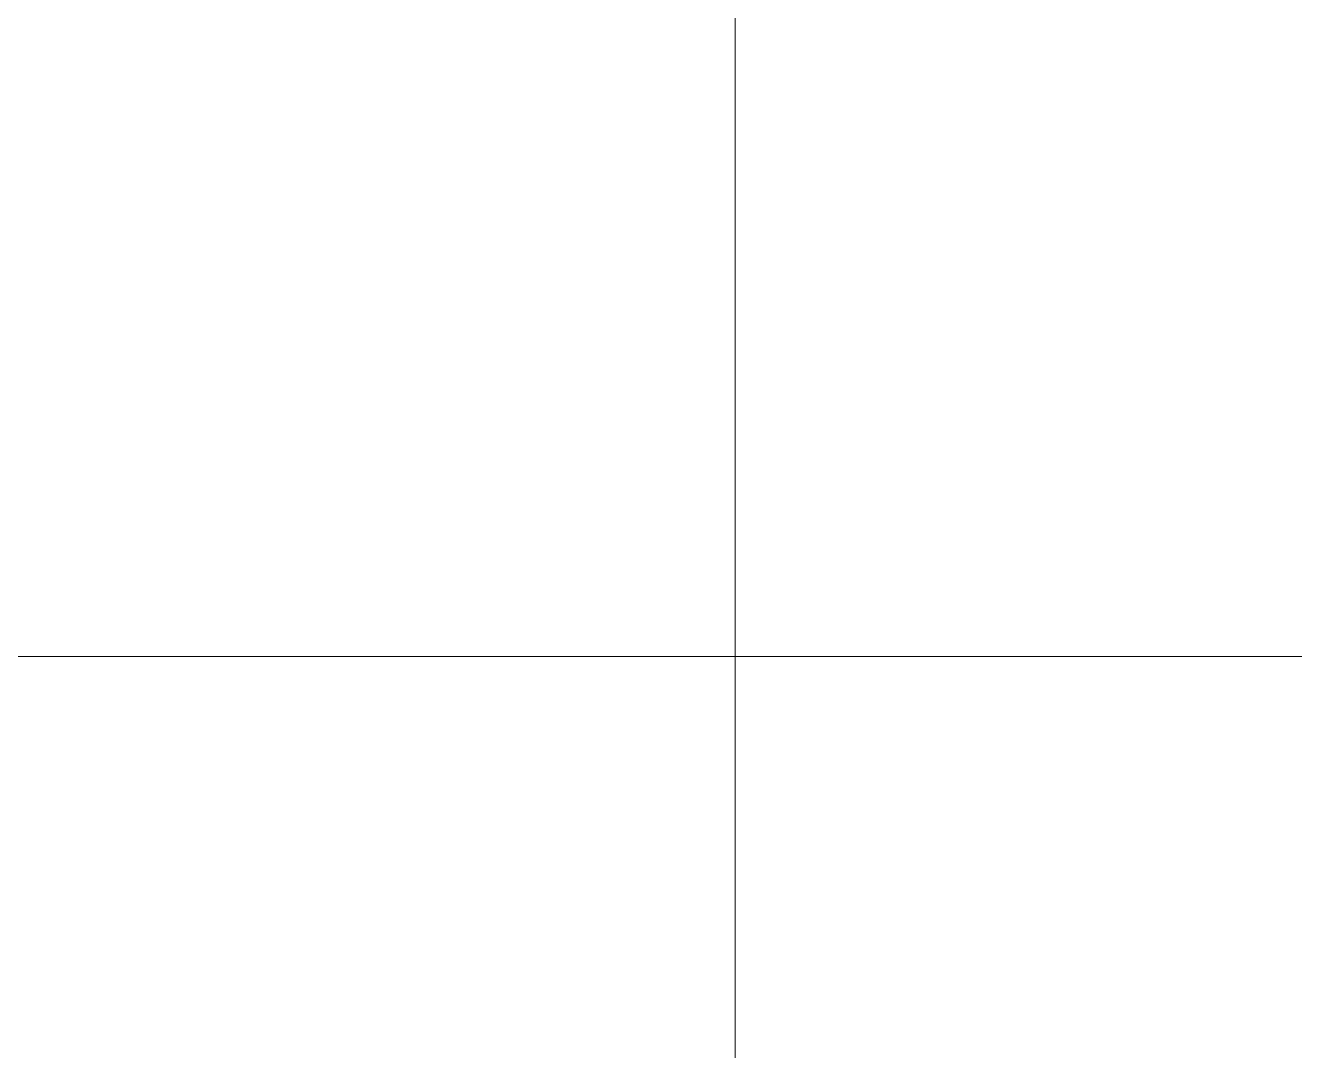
# Model space of a CAD drawing. Header units: millimetres. Extents: x 0 to 586, y 0 to 414.
# Drawn here: x 558.82 to 567.47, y 91 to 97.98 of the extents above; entities that cross this region are included whole.
import ezdxf

# ---------------------------------------------------------------- set-up
doc = ezdxf.new("R2010")
doc.units = ezdxf.units.MM

msp = doc.modelspace()

# ---------------------------------------------------------------- hatches: boundary and pattern name
h = msp.add_hatch(color=0)
h.dxf.hatch_style = 2
h.paths.add_polyline_path([(567.167889, 97.105611), (567.167889, 97.144417)])
h = msp.add_hatch(color=0)
h.dxf.hatch_style = 2
h.paths.add_polyline_path([(567.167889, 97.098556), (567.167889, 97.144417)])
h = msp.add_hatch(color=0)
h.dxf.hatch_style = 2
h.paths.add_polyline_path([(567.185528, 97.073861), (567.185528, 97.140889)])
h = msp.add_hatch(color=0)
h.dxf.hatch_style = 2
h.paths.add_polyline_path([(567.189056, 97.066806), (567.189056, 97.140889)])
h = msp.add_hatch(color=0)
h.dxf.hatch_style = 2
h.paths.add_polyline_path([(567.227861, 97.031528), (567.227861, 97.137361)])
h = msp.add_hatch(color=0)
h.dxf.hatch_style = 2
h.paths.add_polyline_path([(567.227861, 97.031528), (567.227861, 97.137361)])
h = msp.add_hatch(color=0)
h.dxf.hatch_style = 2
h.paths.add_polyline_path([(567.227861, 97.031528), (567.227861, 97.137361)])
h = msp.add_hatch(color=0)
h.dxf.hatch_style = 2
h.paths.add_polyline_path([(567.227861, 97.031528), (567.227861, 97.137361)])
h = msp.add_hatch(color=0)
h.dxf.hatch_style = 2
h.paths.add_polyline_path([(567.227861, 97.031528), (567.227861, 97.137361)])
h = msp.add_hatch(color=0)
h.dxf.hatch_style = 2
h.paths.add_polyline_path([(567.231389, 97.031528), (567.231389, 97.133833)])
h = msp.add_hatch(color=0)
h.dxf.hatch_style = 2
h.paths.add_polyline_path([(567.231389, 97.031528), (567.231389, 97.133833)])
h = msp.add_hatch(color=0)
h.dxf.hatch_style = 2
h.paths.add_polyline_path([(567.231389, 97.028), (567.231389, 97.133833)])
h = msp.add_hatch(color=0)
h.dxf.hatch_style = 2
h.paths.add_polyline_path([(567.231389, 97.028), (567.231389, 97.133833)])
h = msp.add_hatch(color=0)
h.dxf.hatch_style = 2
h.paths.add_polyline_path([(567.238444, 97.024472), (567.238444, 97.133833)])
h = msp.add_hatch(color=0)
h.dxf.hatch_style = 2
h.paths.add_polyline_path([(567.249028, 97.017417), (567.249028, 97.133833)])
h = msp.add_hatch(color=0)
h.dxf.hatch_style = 2
h.paths.add_polyline_path([(567.252556, 97.013889), (567.252556, 97.130306)])
h = msp.add_hatch(color=0)
h.dxf.hatch_style = 2
h.paths.add_polyline_path([(567.252556, 97.013889), (567.252556, 97.130306)])
h = msp.add_hatch(color=0)
h.dxf.hatch_style = 2
h.paths.add_polyline_path([(567.256083, 97.013889), (567.256083, 97.130306)])
h = msp.add_hatch(color=0)
h.dxf.hatch_style = 2
h.paths.add_polyline_path([(567.256083, 97.013889), (567.256083, 97.130306)])
h = msp.add_hatch(color=0)
h.dxf.hatch_style = 2
h.paths.add_polyline_path([(567.263139, 97.010361), (567.263139, 97.130306)])
h = msp.add_hatch(color=0)
h.dxf.hatch_style = 2
h.paths.add_polyline_path([(567.263139, 97.010361), (567.263139, 97.130306)])
h = msp.add_hatch(color=0)
h.dxf.hatch_style = 2
h.paths.add_polyline_path([(567.263139, 97.010361), (567.263139, 97.130306)])
h = msp.add_hatch(color=0)
h.dxf.hatch_style = 2
h.paths.add_polyline_path([(567.280778, 97.003306), (567.280778, 97.126778)])
h = msp.add_hatch(color=0)
h.dxf.hatch_style = 2
h.paths.add_polyline_path([(567.284306, 96.999778), (567.284306, 97.126778)])
h = msp.add_hatch(color=0)
h.dxf.hatch_style = 2
h.paths.add_polyline_path([(567.284306, 96.999778), (567.284306, 97.126778)])
h = msp.add_hatch(color=0)
h.dxf.hatch_style = 2
h.paths.add_polyline_path([(567.287833, 96.999778), (567.287833, 97.126778)])
h = msp.add_hatch(color=0)
h.dxf.hatch_style = 2
h.paths.add_polyline_path([(567.298417, 96.99625), (567.298417, 97.126778)])
h = msp.add_hatch(color=0)
h.dxf.hatch_style = 2
h.paths.add_polyline_path([(567.298417, 96.99625), (567.298417, 97.126778)])
h = msp.add_hatch(color=0)
h.dxf.hatch_style = 2
h.paths.add_polyline_path([(567.298417, 96.99625), (567.298417, 97.126778)])
h = msp.add_hatch(color=0)
h.dxf.hatch_style = 2
h.paths.add_polyline_path([(567.301944, 96.992722), (567.301944, 97.12325)])
h = msp.add_hatch(color=0)
h.dxf.hatch_style = 2
h.paths.add_polyline_path([(567.301944, 96.992722), (567.301944, 97.12325)])
h = msp.add_hatch(color=0)
h.dxf.hatch_style = 2
h.paths.add_polyline_path([(567.305472, 96.992722), (567.305472, 97.12325)])
h = msp.add_hatch(color=0)
h.dxf.hatch_style = 2
h.paths.add_polyline_path([(567.305472, 96.992722), (567.305472, 97.12325)])
h = msp.add_hatch(color=0)
h.dxf.hatch_style = 2
h.paths.add_polyline_path([(567.309, 96.989194), (567.309, 97.12325)])
h = msp.add_hatch(color=0)
h.dxf.hatch_style = 2
h.paths.add_polyline_path([(567.309, 96.989194), (567.309, 97.12325)])
h = msp.add_hatch(color=0)
h.dxf.hatch_style = 2
h.paths.add_polyline_path([(567.312528, 96.989194), (567.312528, 97.12325)])
h = msp.add_hatch(color=0)
h.dxf.hatch_style = 2
h.paths.add_polyline_path([(567.312528, 96.989194), (567.312528, 97.12325)])
h = msp.add_hatch(color=0)
h.dxf.hatch_style = 2
h.paths.add_polyline_path([(567.319583, 96.989194), (567.319583, 97.12325)])
h = msp.add_hatch(color=0)
h.dxf.hatch_style = 2
h.paths.add_polyline_path([(567.319583, 96.989194), (567.319583, 97.12325)])
h = msp.add_hatch(color=0)
h.dxf.hatch_style = 2
h.paths.add_polyline_path([(567.319583, 96.989194), (567.319583, 97.12325)])
h = msp.add_hatch(color=0)
h.dxf.hatch_style = 2
h.paths.add_polyline_path([(567.319583, 96.989194), (567.319583, 97.12325)])
h = msp.add_hatch(color=0)
h.dxf.hatch_style = 2
h.paths.add_polyline_path([(567.326639, 96.989194), (567.326639, 97.119722)])
h = msp.add_hatch(color=0)
h.dxf.hatch_style = 2
h.paths.add_polyline_path([(567.34075, 96.989194), (567.34075, 97.105611)])
h = msp.add_hatch(color=0)
h.dxf.hatch_style = 2
h.paths.add_polyline_path([(567.347806, 96.985667), (567.347806, 97.098556)])
h = msp.add_hatch(color=0)
h.dxf.hatch_style = 2
h.paths.add_polyline_path([(567.347806, 96.985667), (567.347806, 97.098556)])
h = msp.add_hatch(color=0)
h.dxf.hatch_style = 2
h.paths.add_polyline_path([(567.351333, 96.985667), (567.351333, 97.0915)])
h = msp.add_hatch(color=0)
h.dxf.hatch_style = 2
h.paths.add_polyline_path([(567.351333, 96.985667), (567.351333, 97.0915)])
h = msp.add_hatch(color=0)
h.dxf.hatch_style = 2
h.paths.add_polyline_path([(567.354861, 96.985667), (567.354861, 97.087972)])
h = msp.add_hatch(color=0)
h.dxf.hatch_style = 2
h.paths.add_polyline_path([(567.354861, 96.985667), (567.354861, 97.087972)])
h = msp.add_hatch(color=0)
h.dxf.hatch_style = 2
h.paths.add_polyline_path([(567.361917, 96.978611), (567.361917, 97.080917)])
h = msp.add_hatch(color=0)
h.dxf.hatch_style = 2
h.paths.add_polyline_path([(567.361917, 96.978611), (567.361917, 97.080917)])
h = msp.add_hatch(color=0)
h.dxf.hatch_style = 2
h.paths.add_polyline_path([(567.368972, 96.975083), (567.368972, 97.077389)])
h = msp.add_hatch(color=0)
h.dxf.hatch_style = 2
h.paths.add_polyline_path([(567.368972, 96.975083), (567.368972, 97.077389)])
h = msp.add_hatch(color=0)
h.dxf.hatch_style = 2
h.paths.add_polyline_path([(567.368972, 96.975083), (567.368972, 97.077389)])
h = msp.add_hatch(color=0)
h.dxf.hatch_style = 2
h.paths.add_polyline_path([(567.368972, 96.975083), (567.368972, 97.077389)])
h = msp.add_hatch(color=0)
h.dxf.hatch_style = 2
h.paths.add_polyline_path([(567.376028, 96.971556), (567.376028, 97.073861)])
h = msp.add_hatch(color=0)
h.dxf.hatch_style = 2
h.paths.add_polyline_path([(567.376028, 96.971556), (567.376028, 97.073861)])
h = msp.add_hatch(color=0)
h.dxf.hatch_style = 2
h.paths.add_polyline_path([(567.379556, 96.968028), (567.379556, 97.070333)])
h = msp.add_hatch(color=0)
h.dxf.hatch_style = 2
h.paths.add_polyline_path([(567.393667, 96.968028), (567.393667, 97.063278)])
h = msp.add_hatch(color=0)
h.dxf.hatch_style = 2
h.paths.add_polyline_path([(567.397194, 96.968028), (567.397194, 97.05975)])
h = msp.add_hatch(color=0)
h.dxf.hatch_style = 2
h.paths.add_polyline_path([(567.397194, 96.968028), (567.397194, 97.05975)])
h = msp.add_hatch(color=0)
h.dxf.hatch_style = 2
h.paths.add_polyline_path([(567.40425, 96.968028), (567.40425, 97.056222)])
h = msp.add_hatch(color=0)
h.dxf.hatch_style = 2
h.paths.add_polyline_path([(567.40425, 96.968028), (567.40425, 97.056222)])
h = msp.add_hatch(color=0)
h.dxf.hatch_style = 2
h.paths.add_polyline_path([(567.407778, 96.968028), (567.407778, 97.056222)])
h = msp.add_hatch(color=0)
h.dxf.hatch_style = 2
h.paths.add_polyline_path([(567.407778, 96.968028), (567.407778, 97.056222)])
h = msp.add_hatch(color=0)
h.dxf.hatch_style = 2
h.paths.add_polyline_path([(567.407778, 96.968028), (567.407778, 97.056222)])
h = msp.add_hatch(color=0)
h.dxf.hatch_style = 2
h.paths.add_polyline_path([(567.407778, 96.968028), (567.407778, 97.056222)])
h = msp.add_hatch(color=0)
h.dxf.hatch_style = 2
h.paths.add_polyline_path([(567.407778, 96.968028), (567.407778, 97.056222)])
h = msp.add_hatch(color=0)
h.dxf.hatch_style = 2
h.paths.add_polyline_path([(567.421889, 96.968028), (567.421889, 97.052694)])
h = msp.add_hatch(color=0)
h.dxf.hatch_style = 2
h.paths.add_polyline_path([(567.425417, 96.968028), (567.425417, 97.052694)])
h = msp.add_hatch(color=0)
h.dxf.hatch_style = 2
h.paths.add_polyline_path([(567.425417, 96.968028), (567.425417, 97.052694)])
h = msp.add_hatch(color=0)
h.dxf.hatch_style = 2
h.paths.add_polyline_path([(567.432472, 96.968028), (567.432472, 97.052694)])
h = msp.add_hatch(color=0)
h.dxf.hatch_style = 2
h.paths.add_polyline_path([(567.432472, 96.968028), (567.432472, 97.052694)])
h = msp.add_hatch(color=0)
h.dxf.hatch_style = 2
h.paths.add_polyline_path([(567.439528, 96.968028), (567.439528, 97.052694)])
h = msp.add_hatch(color=0)
h.dxf.hatch_style = 2
h.paths.add_polyline_path([(567.450111, 96.968028), (567.450111, 97.049167)])
h = msp.add_hatch(color=0)
h.dxf.hatch_style = 2
h.paths.add_polyline_path([(567.450111, 96.968028), (567.450111, 97.049167)])
h = msp.add_hatch(color=0)
h.dxf.hatch_style = 2
h.paths.add_polyline_path([(567.450111, 96.968028), (567.450111, 97.049167)])
h = msp.add_hatch(color=0)
h.dxf.hatch_style = 2
h.paths.add_polyline_path([(567.457167, 96.971556), (567.457167, 97.049167)])
h = msp.add_hatch(color=0)
h.dxf.hatch_style = 2
h.paths.add_polyline_path([(567.457167, 96.971556), (567.457167, 97.049167)])
h = msp.add_hatch(color=0)
h.dxf.hatch_style = 2
h.paths.add_polyline_path([(567.457167, 96.971556), (567.457167, 97.049167)])
h = msp.add_hatch(color=0)
h.dxf.hatch_style = 2
h.paths.add_polyline_path([(567.457167, 96.971556), (567.457167, 97.049167)])
h = msp.add_hatch(color=0)
h.dxf.hatch_style = 2
h.paths.add_polyline_path([(567.460694, 96.971556), (567.460694, 97.049167)])
h = msp.add_hatch(color=0)
h.dxf.hatch_style = 2
h.paths.add_polyline_path([(567.460694, 96.971556), (567.460694, 97.049167)])
h = msp.add_hatch(color=0)
h.dxf.hatch_style = 2
h.paths.add_polyline_path([(567.460694, 96.971556), (567.460694, 97.049167)])
h = msp.add_hatch(color=0)
h.dxf.hatch_style = 2
h.paths.add_polyline_path([(567.460694, 96.971556), (567.460694, 97.049167)])
h = msp.add_hatch(color=0)
h.dxf.hatch_style = 2
h.paths.add_polyline_path([(567.464222, 96.971556), (567.464222, 97.049167)])
h = msp.add_hatch(color=0)
h.dxf.hatch_style = 2
h.paths.add_polyline_path([(567.464222, 96.971556), (567.464222, 97.049167)])
h = msp.add_hatch(color=0)
h.dxf.hatch_style = 2
h.paths.add_polyline_path([(567.464222, 96.971556), (567.464222, 97.049167)])
h = msp.add_hatch(color=0)
h.dxf.hatch_style = 2
h.paths.add_polyline_path([(567.464222, 96.971556), (567.464222, 97.049167)])
h = msp.add_hatch(color=0)
h.dxf.hatch_style = 2
h.paths.add_polyline_path([(567.464222, 96.971556), (567.464222, 97.049167)])
h = msp.add_hatch(color=0)
h.dxf.hatch_style = 2
h.paths.add_polyline_path([(567.464222, 96.971556), (567.464222, 97.049167)])
h = msp.add_hatch(color=0)
h.dxf.hatch_style = 2
h.paths.add_polyline_path([(567.464222, 96.971556), (567.464222, 97.049167)])
h = msp.add_hatch(color=0)
h.dxf.hatch_style = 2
h.paths.add_polyline_path([(567.464222, 96.971556), (567.464222, 97.049167)])
h = msp.add_hatch(color=0)
h.dxf.hatch_style = 2
h.paths.add_polyline_path([(567.460694, 95.207667), (567.460694, 95.239417)])
h = msp.add_hatch(color=0)
h.dxf.hatch_style = 2
h.paths.add_polyline_path([(567.460694, 95.207667), (567.460694, 95.239417)])
h = msp.add_hatch(color=0)
h.dxf.hatch_style = 2
h.paths.add_polyline_path([(567.460694, 95.211194), (567.460694, 95.232361)])
h = msp.add_hatch(color=0)
h.dxf.hatch_style = 2
h.paths.add_polyline_path([(567.464222, 95.204139), (567.464222, 95.242944)])
h = msp.add_hatch(color=0)
h.dxf.hatch_style = 2
h.paths.add_polyline_path([(567.464222, 95.204139), (567.464222, 95.242944)])
h = msp.add_hatch(color=0)
h.dxf.hatch_style = 2
h.paths.add_polyline_path([(567.464222, 95.204139), (567.464222, 95.242944)])
h = msp.add_hatch(color=0)
h.dxf.hatch_style = 2
h.paths.add_polyline_path([(567.464222, 95.137111), (567.464222, 95.242944)])
h = msp.add_hatch(color=0)
h.dxf.hatch_style = 2
h.paths.add_polyline_path([(567.464222, 95.207667), (567.464222, 95.239417)])
h = msp.add_hatch(color=0)
h.dxf.hatch_style = 2
h.paths.add_polyline_path([(567.464222, 95.207667), (567.464222, 95.239417)])
h = msp.add_hatch(color=0)
h.dxf.hatch_style = 2
h.paths.add_polyline_path([(567.464222, 95.207667), (567.464222, 95.239417)])
h = msp.add_hatch(color=0)
h.dxf.hatch_style = 2
h.paths.add_polyline_path([(567.464222, 95.207667), (567.464222, 95.239417)])
h = msp.add_hatch(color=0)
h.dxf.hatch_style = 2
h.paths.add_polyline_path([(567.464222, 95.137111), (567.464222, 95.204139)])
h = msp.add_hatch(color=0)
h.dxf.hatch_style = 2
h.paths.add_polyline_path([(567.464222, 95.137111), (567.464222, 95.200611)])
h = msp.add_hatch(color=0)
h.dxf.hatch_style = 2
h.paths.add_polyline_path([(567.227861, 94.978361), (567.227861, 95.119472)])
h = msp.add_hatch(color=0)
h.dxf.hatch_style = 2
h.paths.add_polyline_path([(567.227861, 94.978361), (567.227861, 95.119472)])
h = msp.add_hatch(color=0)
h.dxf.hatch_style = 2
h.paths.add_polyline_path([(567.227861, 94.978361), (567.227861, 95.119472)])
h = msp.add_hatch(color=0)
h.dxf.hatch_style = 2
h.paths.add_polyline_path([(567.227861, 94.978361), (567.227861, 95.119472)])
h = msp.add_hatch(color=0)
h.dxf.hatch_style = 2
h.paths.add_polyline_path([(567.227861, 94.978361), (567.227861, 95.119472)])
h = msp.add_hatch(color=0)
h.dxf.hatch_style = 2
h.paths.add_polyline_path([(567.231389, 94.981889), (567.231389, 95.123)])
h = msp.add_hatch(color=0)
h.dxf.hatch_style = 2
h.paths.add_polyline_path([(567.231389, 94.981889), (567.231389, 95.123)])
h = msp.add_hatch(color=0)
h.dxf.hatch_style = 2
h.paths.add_polyline_path([(567.231389, 94.981889), (567.231389, 95.123)])
h = msp.add_hatch(color=0)
h.dxf.hatch_style = 2
h.paths.add_polyline_path([(567.231389, 94.981889), (567.231389, 95.123)])
h = msp.add_hatch(color=0)
h.dxf.hatch_style = 2
h.paths.add_polyline_path([(567.238444, 94.985417), (567.238444, 95.126528)])
h = msp.add_hatch(color=0)
h.dxf.hatch_style = 2
h.paths.add_polyline_path([(567.249028, 94.992472), (567.249028, 95.137111)])
h = msp.add_hatch(color=0)
h.dxf.hatch_style = 2
h.paths.add_polyline_path([(567.252556, 94.992472), (567.252556, 95.140639)])
h = msp.add_hatch(color=0)
h.dxf.hatch_style = 2
h.paths.add_polyline_path([(567.252556, 94.992472), (567.252556, 95.140639)])
h = msp.add_hatch(color=0)
h.dxf.hatch_style = 2
h.paths.add_polyline_path([(567.256083, 94.996), (567.256083, 95.140639)])
h = msp.add_hatch(color=0)
h.dxf.hatch_style = 2
h.paths.add_polyline_path([(567.256083, 94.996), (567.256083, 95.140639)])
h = msp.add_hatch(color=0)
h.dxf.hatch_style = 2
h.paths.add_polyline_path([(567.263139, 94.996), (567.263139, 95.144167)])
h = msp.add_hatch(color=0)
h.dxf.hatch_style = 2
h.paths.add_polyline_path([(567.263139, 94.996), (567.263139, 95.144167)])
h = msp.add_hatch(color=0)
h.dxf.hatch_style = 2
h.paths.add_polyline_path([(567.263139, 94.996), (567.263139, 95.144167)])
h = msp.add_hatch(color=0)
h.dxf.hatch_style = 2
h.paths.add_polyline_path([(567.280778, 95.006583), (567.280778, 95.161806)])
h = msp.add_hatch(color=0)
h.dxf.hatch_style = 2
h.paths.add_polyline_path([(567.284306, 95.010111), (567.284306, 95.161806)])
h = msp.add_hatch(color=0)
h.dxf.hatch_style = 2
h.paths.add_polyline_path([(567.284306, 95.010111), (567.284306, 95.161806)])
h = msp.add_hatch(color=0)
h.dxf.hatch_style = 2
h.paths.add_polyline_path([(567.287833, 95.010111), (567.287833, 95.165333)])
h = msp.add_hatch(color=0)
h.dxf.hatch_style = 2
h.paths.add_polyline_path([(567.298417, 95.013639), (567.298417, 95.168861)])
h = msp.add_hatch(color=0)
h.dxf.hatch_style = 2
h.paths.add_polyline_path([(567.298417, 95.013639), (567.298417, 95.168861)])
h = msp.add_hatch(color=0)
h.dxf.hatch_style = 2
h.paths.add_polyline_path([(567.298417, 95.038333), (567.298417, 95.168861)])
h = msp.add_hatch(color=0)
h.dxf.hatch_style = 2
h.paths.add_polyline_path([(567.301944, 95.038333), (567.301944, 95.168861)])
h = msp.add_hatch(color=0)
h.dxf.hatch_style = 2
h.paths.add_polyline_path([(567.301944, 95.038333), (567.301944, 95.168861)])
h = msp.add_hatch(color=0)
h.dxf.hatch_style = 2
h.paths.add_polyline_path([(567.305472, 95.038333), (567.305472, 95.172389)])
h = msp.add_hatch(color=0)
h.dxf.hatch_style = 2
h.paths.add_polyline_path([(567.305472, 95.038333), (567.305472, 95.172389)])
h = msp.add_hatch(color=0)
h.dxf.hatch_style = 2
h.paths.add_polyline_path([(567.309, 95.038333), (567.309, 95.172389)])
h = msp.add_hatch(color=0)
h.dxf.hatch_style = 2
h.paths.add_polyline_path([(567.309, 95.038333), (567.309, 95.172389)])
h = msp.add_hatch(color=0)
h.dxf.hatch_style = 2
h.paths.add_polyline_path([(567.312528, 95.038333), (567.312528, 95.175917)])
h = msp.add_hatch(color=0)
h.dxf.hatch_style = 2
h.paths.add_polyline_path([(567.312528, 95.038333), (567.312528, 95.175917)])
h = msp.add_hatch(color=0)
h.dxf.hatch_style = 2
h.paths.add_polyline_path([(567.319583, 95.038333), (567.319583, 95.179444)])
h = msp.add_hatch(color=0)
h.dxf.hatch_style = 2
h.paths.add_polyline_path([(567.319583, 95.038333), (567.319583, 95.179444)])
h = msp.add_hatch(color=0)
h.dxf.hatch_style = 2
h.paths.add_polyline_path([(567.319583, 95.038333), (567.319583, 95.175917)])
h = msp.add_hatch(color=0)
h.dxf.hatch_style = 2
h.paths.add_polyline_path([(567.319583, 95.038333), (567.319583, 95.175917)])
h = msp.add_hatch(color=0)
h.dxf.hatch_style = 2
h.paths.add_polyline_path([(567.326639, 95.045389), (567.326639, 95.179444)])
h = msp.add_hatch(color=0)
h.dxf.hatch_style = 2
h.paths.add_polyline_path([(567.34075, 95.0595), (567.34075, 95.179444)])
h = msp.add_hatch(color=0)
h.dxf.hatch_style = 2
h.paths.add_polyline_path([(567.347806, 95.066556), (567.347806, 95.182972)])
h = msp.add_hatch(color=0)
h.dxf.hatch_style = 2
h.paths.add_polyline_path([(567.347806, 95.066556), (567.347806, 95.182972)])
h = msp.add_hatch(color=0)
h.dxf.hatch_style = 2
h.paths.add_polyline_path([(567.351333, 95.070083), (567.351333, 95.182972)])
h = msp.add_hatch(color=0)
h.dxf.hatch_style = 2
h.paths.add_polyline_path([(567.351333, 95.070083), (567.351333, 95.182972)])
h = msp.add_hatch(color=0)
h.dxf.hatch_style = 2
h.paths.add_polyline_path([(567.354861, 95.073611), (567.354861, 95.182972)])
h = msp.add_hatch(color=0)
h.dxf.hatch_style = 2
h.paths.add_polyline_path([(567.354861, 95.073611), (567.354861, 95.182972)])
h = msp.add_hatch(color=0)
h.dxf.hatch_style = 2
h.paths.add_polyline_path([(567.361917, 95.080667), (567.361917, 95.182972)])
h = msp.add_hatch(color=0)
h.dxf.hatch_style = 2
h.paths.add_polyline_path([(567.361917, 95.080667), (567.361917, 95.182972)])
h = msp.add_hatch(color=0)
h.dxf.hatch_style = 2
h.paths.add_polyline_path([(567.368972, 95.080667), (567.368972, 95.182972)])
h = msp.add_hatch(color=0)
h.dxf.hatch_style = 2
h.paths.add_polyline_path([(567.368972, 95.080667), (567.368972, 95.182972)])
h = msp.add_hatch(color=0)
h.dxf.hatch_style = 2
h.paths.add_polyline_path([(567.368972, 95.084194), (567.368972, 95.182972)])
h = msp.add_hatch(color=0)
h.dxf.hatch_style = 2
h.paths.add_polyline_path([(567.368972, 95.084194), (567.368972, 95.182972)])
h = msp.add_hatch(color=0)
h.dxf.hatch_style = 2
h.paths.add_polyline_path([(567.376028, 95.084194), (567.376028, 95.1865)])
h = msp.add_hatch(color=0)
h.dxf.hatch_style = 2
h.paths.add_polyline_path([(567.376028, 95.084194), (567.376028, 95.1865)])
h = msp.add_hatch(color=0)
h.dxf.hatch_style = 2
h.paths.add_polyline_path([(567.379556, 95.087722), (567.379556, 95.1865)])
h = msp.add_hatch(color=0)
h.dxf.hatch_style = 2
h.paths.add_polyline_path([(567.393667, 95.094778), (567.393667, 95.1865)])
h = msp.add_hatch(color=0)
h.dxf.hatch_style = 2
h.paths.add_polyline_path([(567.397194, 95.098306), (567.397194, 95.190028)])
h = msp.add_hatch(color=0)
h.dxf.hatch_style = 2
h.paths.add_polyline_path([(567.397194, 95.098306), (567.397194, 95.190028)])
h = msp.add_hatch(color=0)
h.dxf.hatch_style = 2
h.paths.add_polyline_path([(567.40425, 95.105361), (567.40425, 95.190028)])
h = msp.add_hatch(color=0)
h.dxf.hatch_style = 2
h.paths.add_polyline_path([(567.40425, 95.105361), (567.40425, 95.190028)])
h = msp.add_hatch(color=0)
h.dxf.hatch_style = 2
h.paths.add_polyline_path([(567.407778, 95.108889), (567.407778, 95.190028)])
h = msp.add_hatch(color=0)
h.dxf.hatch_style = 2
h.paths.add_polyline_path([(567.407778, 95.108889), (567.407778, 95.190028)])
h = msp.add_hatch(color=0)
h.dxf.hatch_style = 2
h.paths.add_polyline_path([(567.407778, 95.112417), (567.407778, 95.190028)])
h = msp.add_hatch(color=0)
h.dxf.hatch_style = 2
h.paths.add_polyline_path([(567.407778, 95.112417), (567.407778, 95.190028)])
h = msp.add_hatch(color=0)
h.dxf.hatch_style = 2
h.paths.add_polyline_path([(567.407778, 95.112417), (567.407778, 95.190028)])
h = msp.add_hatch(color=0)
h.dxf.hatch_style = 2
h.paths.add_polyline_path([(567.421889, 95.115944), (567.421889, 95.190028)])
h = msp.add_hatch(color=0)
h.dxf.hatch_style = 2
h.paths.add_polyline_path([(567.425417, 95.115944), (567.425417, 95.190028)])
h = msp.add_hatch(color=0)
h.dxf.hatch_style = 2
h.paths.add_polyline_path([(567.425417, 95.115944), (567.425417, 95.190028)])
h = msp.add_hatch(color=0)
h.dxf.hatch_style = 2
h.paths.add_polyline_path([(567.432472, 95.112417), (567.432472, 95.1865)])
h = msp.add_hatch(color=0)
h.dxf.hatch_style = 2
h.paths.add_polyline_path([(567.432472, 95.112417), (567.432472, 95.1865)])
h = msp.add_hatch(color=0)
h.dxf.hatch_style = 2
h.paths.add_polyline_path([(567.439528, 95.108889), (567.439528, 95.182972)])
h = msp.add_hatch(color=0)
h.dxf.hatch_style = 2
h.paths.add_polyline_path([(567.450111, 95.126528), (567.450111, 95.179444)])
h = msp.add_hatch(color=0)
h.dxf.hatch_style = 2
h.paths.add_polyline_path([(567.450111, 95.126528), (567.450111, 95.179444)])
h = msp.add_hatch(color=0)
h.dxf.hatch_style = 2
h.paths.add_polyline_path([(567.450111, 95.126528), (567.450111, 95.179444)])
h = msp.add_hatch(color=0)
h.dxf.hatch_style = 2
h.paths.add_polyline_path([(567.457167, 95.133583), (567.457167, 95.1865)])
h = msp.add_hatch(color=0)
h.dxf.hatch_style = 2
h.paths.add_polyline_path([(567.457167, 95.133583), (567.457167, 95.1865)])
h = msp.add_hatch(color=0)
h.dxf.hatch_style = 2
h.paths.add_polyline_path([(567.457167, 95.133583), (567.457167, 95.182972)])
h = msp.add_hatch(color=0)
h.dxf.hatch_style = 2
h.paths.add_polyline_path([(567.457167, 95.133583), (567.457167, 95.182972)])
h = msp.add_hatch(color=0)
h.dxf.hatch_style = 2
h.paths.add_polyline_path([(567.460694, 95.137111), (567.460694, 95.1865)])
h = msp.add_hatch(color=0)
h.dxf.hatch_style = 2
h.paths.add_polyline_path([(567.460694, 95.137111), (567.460694, 95.1865)])
h = msp.add_hatch(color=0)
h.dxf.hatch_style = 2
h.paths.add_polyline_path([(567.460694, 95.137111), (567.460694, 95.1865)])
h = msp.add_hatch(color=0)
h.dxf.hatch_style = 2
h.paths.add_polyline_path([(567.460694, 95.137111), (567.460694, 95.1865)])
h = msp.add_hatch(color=0)
h.dxf.hatch_style = 2
h.paths.add_polyline_path([(567.464222, 95.137111), (567.464222, 95.190028)])
h = msp.add_hatch(color=0)
h.dxf.hatch_style = 2
h.paths.add_polyline_path([(567.464222, 95.137111), (567.464222, 95.190028)])
h = msp.add_hatch(color=0)
h.dxf.hatch_style = 2
h.paths.add_polyline_path([(567.464222, 95.137111), (567.464222, 95.190028)])
h = msp.add_hatch(color=0)
h.dxf.hatch_style = 2
h.paths.add_polyline_path([(567.464222, 95.137111), (567.464222, 95.190028)])
h = msp.add_hatch(color=0)
h.dxf.hatch_style = 2
h.paths.add_polyline_path([(567.164361, 94.854889), (567.164361, 95.084194)])
h = msp.add_hatch(color=0)
h.dxf.hatch_style = 2
h.paths.add_polyline_path([(567.167889, 94.854889), (567.167889, 95.087722)])
h = msp.add_hatch(color=0)
h.dxf.hatch_style = 2
h.paths.add_polyline_path([(567.167889, 94.854889), (567.167889, 95.087722)])
h = msp.add_hatch(color=0)
h.dxf.hatch_style = 2
h.paths.add_polyline_path([(567.167889, 94.854889), (567.167889, 95.087722)])
h = msp.add_hatch(color=0)
h.dxf.hatch_style = 2
h.paths.add_polyline_path([(567.185528, 94.851361), (567.185528, 95.098306)])
h = msp.add_hatch(color=0)
h.dxf.hatch_style = 2
h.paths.add_polyline_path([(567.189056, 94.851361), (567.189056, 95.098306)])
h = msp.add_hatch(color=0)
h.dxf.hatch_style = 2
h.paths.add_polyline_path([(567.002083, 94.904278), (567.002083, 94.950139)])
h = msp.add_hatch(color=0)
h.dxf.hatch_style = 2
h.paths.add_polyline_path([(567.002083, 94.907806), (567.002083, 94.943083)])
h = msp.add_hatch(color=0)
h.dxf.hatch_style = 2
h.paths.add_polyline_path([(567.012667, 94.883111), (567.012667, 94.960722)])
h = msp.add_hatch(color=0)
h.dxf.hatch_style = 2
h.paths.add_polyline_path([(567.019722, 94.883111), (567.019722, 94.967778)])
h = msp.add_hatch(color=0)
h.dxf.hatch_style = 2
h.paths.add_polyline_path([(567.019722, 94.883111), (567.019722, 94.967778)])
h = msp.add_hatch(color=0)
h.dxf.hatch_style = 2
h.paths.add_polyline_path([(567.026778, 94.883111), (567.026778, 94.974833)])
h = msp.add_hatch(color=0)
h.dxf.hatch_style = 2
h.paths.add_polyline_path([(567.227861, 94.946611), (567.227861, 94.978361)])
h = msp.add_hatch(color=0)
h.dxf.hatch_style = 2
h.paths.add_polyline_path([(567.227861, 94.946611), (567.227861, 94.974833)])
h = msp.add_hatch(color=0)
h.dxf.hatch_style = 2
h.paths.add_polyline_path([(567.227861, 94.946611), (567.227861, 94.974833)])
h = msp.add_hatch(color=0)
h.dxf.hatch_style = 2
h.paths.add_polyline_path([(567.227861, 94.950139), (567.227861, 94.971306)])
h = msp.add_hatch(color=0)
h.dxf.hatch_style = 2
h.paths.add_polyline_path([(567.249028, 94.840778), (567.249028, 94.936028)])
h = msp.add_hatch(color=0)
h.dxf.hatch_style = 2
h.paths.add_polyline_path([(567.252556, 94.840778), (567.252556, 94.936028)])
h = msp.add_hatch(color=0)
h.dxf.hatch_style = 2
h.paths.add_polyline_path([(567.252556, 94.840778), (567.252556, 94.936028)])
h = msp.add_hatch(color=0)
h.dxf.hatch_style = 2
h.paths.add_polyline_path([(567.256083, 94.840778), (567.256083, 94.936028)])
h = msp.add_hatch(color=0)
h.dxf.hatch_style = 2
h.paths.add_polyline_path([(567.256083, 94.840778), (567.256083, 94.936028)])
h = msp.add_hatch(color=0)
h.dxf.hatch_style = 2
h.paths.add_polyline_path([(567.263139, 94.840778), (567.263139, 94.936028)])
h = msp.add_hatch(color=0)
h.dxf.hatch_style = 2
h.paths.add_polyline_path([(567.263139, 94.840778), (567.263139, 94.936028)])
h = msp.add_hatch(color=0)
h.dxf.hatch_style = 2
h.paths.add_polyline_path([(567.263139, 94.840778), (567.263139, 94.936028)])
h = msp.add_hatch(color=0)
h.dxf.hatch_style = 2
h.paths.add_polyline_path([(567.227861, 94.844306), (567.227861, 94.9325)])
h = msp.add_hatch(color=0)
h.dxf.hatch_style = 2
h.paths.add_polyline_path([(567.227861, 94.844306), (567.227861, 94.9325)])
h = msp.add_hatch(color=0)
h.dxf.hatch_style = 2
h.paths.add_polyline_path([(567.227861, 94.844306), (567.227861, 94.9325)])
h = msp.add_hatch(color=0)
h.dxf.hatch_style = 2
h.paths.add_polyline_path([(567.227861, 94.844306), (567.227861, 94.9325)])
h = msp.add_hatch(color=0)
h.dxf.hatch_style = 2
h.paths.add_polyline_path([(567.227861, 94.844306), (567.227861, 94.9325)])
h = msp.add_hatch(color=0)
h.dxf.hatch_style = 2
h.paths.add_polyline_path([(567.231389, 94.844306), (567.231389, 94.9325)])
h = msp.add_hatch(color=0)
h.dxf.hatch_style = 2
h.paths.add_polyline_path([(567.231389, 94.844306), (567.231389, 94.9325)])
h = msp.add_hatch(color=0)
h.dxf.hatch_style = 2
h.paths.add_polyline_path([(567.231389, 94.844306), (567.231389, 94.9325)])
h = msp.add_hatch(color=0)
h.dxf.hatch_style = 2
h.paths.add_polyline_path([(567.231389, 94.844306), (567.231389, 94.9325)])
h = msp.add_hatch(color=0)
h.dxf.hatch_style = 2
h.paths.add_polyline_path([(567.238444, 94.844306), (567.238444, 94.9325)])
h = msp.add_hatch(color=0)
h.dxf.hatch_style = 2
h.paths.add_polyline_path([(567.280778, 94.83725), (567.280778, 94.9325)])
h = msp.add_hatch(color=0)
h.dxf.hatch_style = 2
h.paths.add_polyline_path([(567.284306, 94.833722), (567.284306, 94.928972)])
h = msp.add_hatch(color=0)
h.dxf.hatch_style = 2
h.paths.add_polyline_path([(567.284306, 94.833722), (567.284306, 94.928972)])
h = msp.add_hatch(color=0)
h.dxf.hatch_style = 2
h.paths.add_polyline_path([(567.287833, 94.833722), (567.287833, 94.928972)])
h = msp.add_hatch(color=0)
h.dxf.hatch_style = 2
h.paths.add_polyline_path([(567.298417, 94.833722), (567.298417, 94.925444)])
h = msp.add_hatch(color=0)
h.dxf.hatch_style = 2
h.paths.add_polyline_path([(567.298417, 94.833722), (567.298417, 94.925444)])
h = msp.add_hatch(color=0)
h.dxf.hatch_style = 2
h.paths.add_polyline_path([(567.298417, 94.833722), (567.298417, 94.925444)])
h = msp.add_hatch(color=0)
h.dxf.hatch_style = 2
h.paths.add_polyline_path([(567.301944, 94.833722), (567.301944, 94.921917)])
h = msp.add_hatch(color=0)
h.dxf.hatch_style = 2
h.paths.add_polyline_path([(567.301944, 94.833722), (567.301944, 94.921917)])
h = msp.add_hatch(color=0)
h.dxf.hatch_style = 2
h.paths.add_polyline_path([(567.305472, 94.830194), (567.305472, 94.921917)])
h = msp.add_hatch(color=0)
h.dxf.hatch_style = 2
h.paths.add_polyline_path([(567.305472, 94.830194), (567.305472, 94.921917)])
h = msp.add_hatch(color=0)
h.dxf.hatch_style = 2
h.paths.add_polyline_path([(567.309, 94.830194), (567.309, 94.918389)])
h = msp.add_hatch(color=0)
h.dxf.hatch_style = 2
h.paths.add_polyline_path([(567.309, 94.830194), (567.309, 94.918389)])
h = msp.add_hatch(color=0)
h.dxf.hatch_style = 2
h.paths.add_polyline_path([(567.312528, 94.830194), (567.312528, 94.918389)])
h = msp.add_hatch(color=0)
h.dxf.hatch_style = 2
h.paths.add_polyline_path([(567.312528, 94.830194), (567.312528, 94.918389)])
h = msp.add_hatch(color=0)
h.dxf.hatch_style = 2
h.paths.add_polyline_path([(567.319583, 94.830194), (567.319583, 94.914861)])
h = msp.add_hatch(color=0)
h.dxf.hatch_style = 2
h.paths.add_polyline_path([(567.319583, 94.830194), (567.319583, 94.914861)])
h = msp.add_hatch(color=0)
h.dxf.hatch_style = 2
h.paths.add_polyline_path([(567.319583, 94.830194), (567.319583, 94.914861)])
h = msp.add_hatch(color=0)
h.dxf.hatch_style = 2
h.paths.add_polyline_path([(567.319583, 94.830194), (567.319583, 94.914861)])
h = msp.add_hatch(color=0)
h.dxf.hatch_style = 2
h.paths.add_polyline_path([(567.326639, 94.830194), (567.326639, 94.911333)])
h = msp.add_hatch(color=0)
h.dxf.hatch_style = 2
h.paths.add_polyline_path([(567.34075, 94.826667), (567.34075, 94.911333)])
h = msp.add_hatch(color=0)
h.dxf.hatch_style = 2
h.paths.add_polyline_path([(567.347806, 94.826667), (567.347806, 94.907806)])
h = msp.add_hatch(color=0)
h.dxf.hatch_style = 2
h.paths.add_polyline_path([(567.347806, 94.826667), (567.347806, 94.907806)])
h = msp.add_hatch(color=0)
h.dxf.hatch_style = 2
h.paths.add_polyline_path([(567.351333, 94.826667), (567.351333, 94.907806)])
h = msp.add_hatch(color=0)
h.dxf.hatch_style = 2
h.paths.add_polyline_path([(567.351333, 94.826667), (567.351333, 94.907806)])
h = msp.add_hatch(color=0)
h.dxf.hatch_style = 2
h.paths.add_polyline_path([(567.354861, 94.823139), (567.354861, 94.907806)])
h = msp.add_hatch(color=0)
h.dxf.hatch_style = 2
h.paths.add_polyline_path([(567.354861, 94.823139), (567.354861, 94.907806)])
h = msp.add_hatch(color=0)
h.dxf.hatch_style = 2
h.paths.add_polyline_path([(567.361917, 94.823139), (567.361917, 94.904278)])
h = msp.add_hatch(color=0)
h.dxf.hatch_style = 2
h.paths.add_polyline_path([(567.361917, 94.823139), (567.361917, 94.904278)])
h = msp.add_hatch(color=0)
h.dxf.hatch_style = 2
h.paths.add_polyline_path([(567.368972, 94.823139), (567.368972, 94.904278)])
h = msp.add_hatch(color=0)
h.dxf.hatch_style = 2
h.paths.add_polyline_path([(567.368972, 94.823139), (567.368972, 94.904278)])
h = msp.add_hatch(color=0)
h.dxf.hatch_style = 2
h.paths.add_polyline_path([(567.368972, 94.823139), (567.368972, 94.904278)])
h = msp.add_hatch(color=0)
h.dxf.hatch_style = 2
h.paths.add_polyline_path([(567.368972, 94.823139), (567.368972, 94.904278)])
h = msp.add_hatch(color=0)
h.dxf.hatch_style = 2
h.paths.add_polyline_path([(567.376028, 94.823139), (567.376028, 94.904278)])
h = msp.add_hatch(color=0)
h.dxf.hatch_style = 2
h.paths.add_polyline_path([(567.376028, 94.823139), (567.376028, 94.904278)])
h = msp.add_hatch(color=0)
h.dxf.hatch_style = 2
h.paths.add_polyline_path([(567.379556, 94.819611), (567.379556, 94.904278)])
h = msp.add_hatch(color=0)
h.dxf.hatch_style = 2
h.paths.add_polyline_path([(567.393667, 94.819611), (567.393667, 94.904278)])
h = msp.add_hatch(color=0)
h.dxf.hatch_style = 2
h.paths.add_polyline_path([(567.397194, 94.819611), (567.397194, 94.904278)])
h = msp.add_hatch(color=0)
h.dxf.hatch_style = 2
h.paths.add_polyline_path([(567.397194, 94.819611), (567.397194, 94.904278)])
h = msp.add_hatch(color=0)
h.dxf.hatch_style = 2
h.paths.add_polyline_path([(567.40425, 94.816083), (567.40425, 94.904278)])
h = msp.add_hatch(color=0)
h.dxf.hatch_style = 2
h.paths.add_polyline_path([(567.40425, 94.816083), (567.40425, 94.904278)])
h = msp.add_hatch(color=0)
h.dxf.hatch_style = 2
h.paths.add_polyline_path([(567.407778, 94.816083), (567.407778, 94.904278)])
h = msp.add_hatch(color=0)
h.dxf.hatch_style = 2
h.paths.add_polyline_path([(567.407778, 94.816083), (567.407778, 94.904278)])
h = msp.add_hatch(color=0)
h.dxf.hatch_style = 2
h.paths.add_polyline_path([(567.407778, 94.816083), (567.407778, 94.904278)])
h = msp.add_hatch(color=0)
h.dxf.hatch_style = 2
h.paths.add_polyline_path([(567.407778, 94.816083), (567.407778, 94.904278)])
h = msp.add_hatch(color=0)
h.dxf.hatch_style = 2
h.paths.add_polyline_path([(567.407778, 94.816083), (567.407778, 94.904278)])
h = msp.add_hatch(color=0)
h.dxf.hatch_style = 2
h.paths.add_polyline_path([(567.421889, 94.816083), (567.421889, 94.907806)])
h = msp.add_hatch(color=0)
h.dxf.hatch_style = 2
h.paths.add_polyline_path([(567.425417, 94.816083), (567.425417, 94.907806)])
h = msp.add_hatch(color=0)
h.dxf.hatch_style = 2
h.paths.add_polyline_path([(567.425417, 94.816083), (567.425417, 94.907806)])
h = msp.add_hatch(color=0)
h.dxf.hatch_style = 2
h.paths.add_polyline_path([(567.432472, 94.812556), (567.432472, 94.907806)])
h = msp.add_hatch(color=0)
h.dxf.hatch_style = 2
h.paths.add_polyline_path([(567.432472, 94.812556), (567.432472, 94.907806)])
h = msp.add_hatch(color=0)
h.dxf.hatch_style = 2
h.paths.add_polyline_path([(567.439528, 94.812556), (567.439528, 94.907806)])
h = msp.add_hatch(color=0)
h.dxf.hatch_style = 2
h.paths.add_polyline_path([(567.450111, 94.812556), (567.450111, 94.904278)])
h = msp.add_hatch(color=0)
h.dxf.hatch_style = 2
h.paths.add_polyline_path([(567.450111, 94.812556), (567.450111, 94.904278)])
h = msp.add_hatch(color=0)
h.dxf.hatch_style = 2
h.paths.add_polyline_path([(567.450111, 94.812556), (567.450111, 94.904278)])
h = msp.add_hatch(color=0)
h.dxf.hatch_style = 2
h.paths.add_polyline_path([(567.457167, 94.809028), (567.457167, 94.90075)])
h = msp.add_hatch(color=0)
h.dxf.hatch_style = 2
h.paths.add_polyline_path([(567.457167, 94.809028), (567.457167, 94.90075)])
h = msp.add_hatch(color=0)
h.dxf.hatch_style = 2
h.paths.add_polyline_path([(567.457167, 94.809028), (567.457167, 94.90075)])
h = msp.add_hatch(color=0)
h.dxf.hatch_style = 2
h.paths.add_polyline_path([(567.457167, 94.809028), (567.457167, 94.90075)])
h = msp.add_hatch(color=0)
h.dxf.hatch_style = 2
h.paths.add_polyline_path([(567.460694, 94.809028), (567.460694, 94.90075)])
h = msp.add_hatch(color=0)
h.dxf.hatch_style = 2
h.paths.add_polyline_path([(567.460694, 94.809028), (567.460694, 94.90075)])
h = msp.add_hatch(color=0)
h.dxf.hatch_style = 2
h.paths.add_polyline_path([(567.460694, 94.809028), (567.460694, 94.90075)])
h = msp.add_hatch(color=0)
h.dxf.hatch_style = 2
h.paths.add_polyline_path([(567.460694, 94.809028), (567.460694, 94.90075)])
h = msp.add_hatch(color=0)
h.dxf.hatch_style = 2
h.paths.add_polyline_path([(567.464222, 94.809028), (567.464222, 94.897222)])
h = msp.add_hatch(color=0)
h.dxf.hatch_style = 2
h.paths.add_polyline_path([(567.464222, 94.809028), (567.464222, 94.897222)])
h = msp.add_hatch(color=0)
h.dxf.hatch_style = 2
h.paths.add_polyline_path([(567.464222, 94.809028), (567.464222, 94.897222)])
h = msp.add_hatch(color=0)
h.dxf.hatch_style = 2
h.paths.add_polyline_path([(567.464222, 94.809028), (567.464222, 94.897222)])
h = msp.add_hatch(color=0)
h.dxf.hatch_style = 2
h.paths.add_polyline_path([(567.464222, 94.809028), (567.464222, 94.897222)])
h = msp.add_hatch(color=0)
h.dxf.hatch_style = 2
h.paths.add_polyline_path([(567.464222, 94.809028), (567.464222, 94.897222)])
h = msp.add_hatch(color=0)
h.dxf.hatch_style = 2
h.paths.add_polyline_path([(567.464222, 94.809028), (567.464222, 94.897222)])
h = msp.add_hatch(color=0)
h.dxf.hatch_style = 2
h.paths.add_polyline_path([(567.464222, 94.809028), (567.464222, 94.897222)])

# ---------------------------------------------------------------- linework, layer by layer
at = {"color": 0, "lineweight": 0}
for points in [[(563.65775, 78.902278), (563.65775, 118.311083)], [(541.390417, 93.683667), (575.772139, 93.683667)]]:
    msp.add_lwpolyline(points, dxfattribs=at)

doc.saveas('drawing.dxf')
